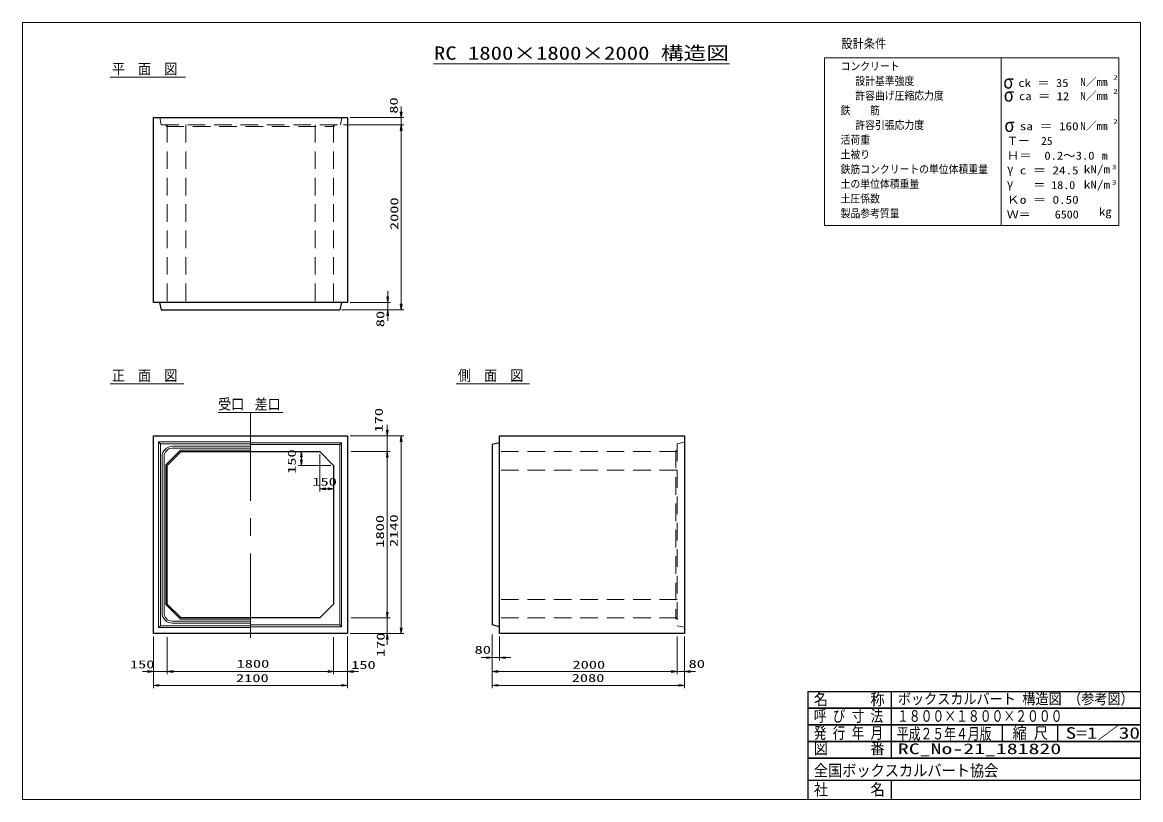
# Model space of a CAD drawing. Units: millimetres on the paper. Extents: x 8 to 412, y 8 to 289.
import ezdxf
from ezdxf.enums import TextEntityAlignment as Align

# ---------------------------------------------------------------- set-up
doc = ezdxf.new("R2010")
doc.units = ezdxf.units.MM
doc.linetypes.add('USER1', pattern=[9.525, 6.35, -3.175])
doc.linetypes.add('USER2', pattern=[50.8, 31.75, -6.35, 6.35, -6.35])
for name, color, linetype, lineweight in [('0_4', 3, 'Continuous', 25), ('BOX', 40, 'Continuous', 13), ('SUNPO', 1, 'Continuous', 13), ('TEXT', 2, 'Continuous', 13)]:
    doc.layers.add(name, color=color, linetype=linetype, lineweight=lineweight)
doc.styles.add('ＭＳ ゴシック', font='')
doc.styles.get('ＭＳ ゴシック').set_extended_font_data('MS Gothic')

msp = doc.modelspace()

# ---------------------------------------------------------------- hatches: boundary and pattern name
at = {"layer": 'SUNPO'}
for points in [[(144.612, 256.329), (145.279, 256.329), (144.945, 254.329)], [(144.612, 249.662), (145.279, 249.662), (144.945, 251.662)], [(144.612, 249.662), (145.279, 249.662), (144.945, 251.662)], [(139.769, 189.662), (140.436, 189.662), (140.103, 187.662)], [(144.612, 186.996), (145.279, 186.996), (144.945, 184.996)], [(139.769, 182.996), (140.436, 182.996), (140.103, 184.996)], [(139.612, 141.542), (140.279, 141.542), (139.945, 139.542)], [(144.612, 137.542), (145.279, 137.542), (144.945, 139.542)], [(108.634, 131.875), (109.3, 131.875), (108.967, 133.875)], [(139.612, 131.875), (140.279, 131.875), (139.945, 133.875)], [(139.612, 131.875), (140.279, 131.875), (139.945, 133.875)], [(108.634, 130.875), (109.3, 130.875), (108.967, 128.875)], [(117.612, 120.776), (117.612, 120.109), (115.612, 120.443)], [(118.612, 120.776), (118.612, 120.109), (120.612, 120.443)], [(139.612, 75.875), (140.279, 75.875), (139.945, 73.875)], [(139.612, 75.875), (140.279, 75.875), (139.945, 73.875)], [(144.612, 70.208), (145.279, 70.208), (144.945, 68.208)], [(139.612, 66.208), (140.279, 66.208), (139.945, 68.208)], [(175.812, 59.875), (175.812, 59.208), (177.812, 59.542)], [(182.479, 59.875), (182.479, 59.208), (180.479, 59.542)], [(53.612, 54.875), (53.612, 54.208), (55.612, 54.542)], [(62.612, 54.875), (62.612, 54.208), (60.612, 54.542)], [(62.612, 54.875), (62.612, 54.208), (60.612, 54.542)], [(118.612, 54.875), (118.612, 54.208), (120.612, 54.542)], [(118.612, 54.875), (118.612, 54.208), (120.612, 54.542)], [(127.612, 54.875), (127.612, 54.208), (125.612, 54.542)], [(179.812, 54.875), (179.812, 54.208), (177.812, 54.542)], [(242.479, 54.875), (242.479, 54.208), (244.479, 54.542)], [(242.479, 54.875), (242.479, 54.208), (244.479, 54.542)], [(249.145, 54.875), (249.145, 54.208), (247.145, 54.542)], [(57.612, 49.875), (57.612, 49.208), (55.612, 49.542)], [(123.612, 49.875), (123.612, 49.208), (125.612, 49.542)], [(179.812, 49.875), (179.812, 49.208), (177.812, 49.542)], [(245.145, 49.875), (245.145, 49.208), (247.145, 49.542)]]:
    msp.add_hatch(color=256, dxfattribs=at).paths.add_polyline_path(points)

# ---------------------------------------------------------------- linework, layer by layer
at = {"layer": '0_4', "color": 6, "lineweight": 13}
for p, q in [((411.667, 288.667), (8.333, 288.667)), ((8.333, 288.667), (8.333, 8.333)), ((411.667, 8.333), (411.667, 288.667)), ((297.686, 275.922), (361.347, 275.922)), ((297.686, 215.439), (297.686, 275.922)), ((361.347, 215.439), (361.347, 275.922)), ((361.347, 275.922), (361.347, 215.439)), ((361.347, 275.922), (403.787, 275.922)), ((403.787, 275.922), (403.787, 215.439)), ((361.347, 215.439), (297.686, 215.439)), ((403.787, 215.439), (361.347, 215.439)), ((8.333, 8.333), (411.667, 8.333))]:
    msp.add_line(p, q, dxfattribs=at)
at = {"layer": '0_4'}
for p, q in [((291.667, 47.333), (411.667, 47.333)), ((291.667, 47.333), (291.667, 8.333)), ((321.667, 47.333), (321.667, 23.333)), ((291.667, 41.333), (411.667, 41.333)), ((411.667, 41.333), (291.667, 41.333)), ((291.667, 35.333), (411.667, 35.333)), ((411.667, 35.333), (291.667, 35.333)), ((361.667, 35.333), (361.667, 29.333)), ((381.667, 35.333), (381.667, 29.333)), ((291.667, 29.333), (411.667, 29.333)), ((411.667, 29.333), (291.667, 29.333)), ((291.667, 23.333), (411.667, 23.333)), ((411.667, 23.333), (291.667, 23.333)), ((291.667, 15.333), (411.667, 15.333)), ((321.667, 15.333), (321.667, 8.333))]:
    msp.add_line(p, q, dxfattribs=at)
at = {"layer": 'BOX', "color": 6, "lineweight": 25}
for p, q in [((55.612, 187.662), (55.612, 254.329)), ((55.612, 254.329), (125.612, 254.329)), ((125.612, 254.329), (125.612, 187.662)), ((125.612, 187.662), (55.612, 187.662)), ((57.779, 187.662), (58.445, 184.996)), ((123.445, 187.662), (122.779, 184.996)), ((58.445, 184.996), (122.779, 184.996)), ((55.612, 68.208), (55.612, 139.542)), ((55.612, 139.542), (125.612, 139.542)), ((125.612, 139.542), (125.612, 68.208)), ((180.479, 68.192), (180.479, 139.542)), ((180.479, 139.542), (247.145, 139.542)), ((247.145, 139.542), (247.145, 68.192)), ((60.612, 128.875), (65.612, 133.875)), ((65.612, 133.875), (115.612, 133.875)), ((115.612, 133.875), (120.612, 128.875)), ((180.479, 137.042), (177.812, 136.375)), ((177.812, 136.375), (177.812, 71.375)), ((60.612, 78.875), (60.612, 128.875)), ((120.612, 128.875), (120.612, 121.682)), ((120.612, 121.682), (120.612, 78.875)), ((65.612, 73.875), (60.612, 78.875)), ((120.612, 78.875), (115.612, 73.875)), ((115.612, 73.875), (65.612, 73.875)), ((180.479, 70.708), (177.812, 71.375)), ((125.612, 68.208), (55.612, 68.208)), ((247.145, 68.192), (180.479, 68.192))]:
    msp.add_line(p, q, dxfattribs=at)
at = {"layer": 'BOX', "color": 2, "linetype": 'USER1'}
for p, q in [((57.945, 254.329), (58.445, 251.662)), ((123.612, 254.329), (123.112, 251.662)), ((58.445, 251.662), (123.112, 251.662)), ((60.09, 251.662), (60.266, 251.162)), ((60.266, 251.162), (120.846, 251.162)), ((60.612, 251.662), (60.612, 184.996)), ((67.279, 251.662), (67.279, 184.996)), ((113.945, 251.662), (113.945, 184.996)), ((120.612, 251.662), (120.612, 184.996)), ((120.846, 251.162), (121.061, 251.662)), ((247.145, 137.208), (244.479, 136.708)), ((244.479, 133.875), (177.812, 133.875)), ((244.479, 134.393), (243.979, 134.194)), ((243.979, 134.194), (243.979, 73.648)), ((244.479, 136.708), (244.479, 71.042)), ((244.479, 127.208), (177.812, 127.208)), ((244.479, 80.542), (177.812, 80.542)), ((244.479, 73.875), (177.812, 73.875)), ((243.979, 73.648), (244.479, 73.472)), ((247.145, 70.542), (244.479, 71.042))]:
    msp.add_line(p, q, dxfattribs=at)
at = {"layer": 'BOX', "color": 2}
msp.add_line((78.945, 147.91), (102.279, 147.91), dxfattribs=at)
at = {"layer": 'BOX', "color": 2, "linetype": 'USER2'}
msp.add_line((90.612, 147.91), (90.612, 66.734), dxfattribs=at)
at = {"layer": 'BOX'}
for p, q in [((57.445, 137.375), (58.112, 136.708)), ((57.445, 70.375), (57.445, 137.375)), ((57.445, 137.375), (90.612, 137.375)), ((90.612, 136.708), (58.112, 136.708)), ((58.112, 136.708), (58.112, 71.042)), ((65.405, 134.375), (60.112, 129.082)), ((90.612, 135.042), (62.345, 135.042)), ((62.479, 135.775), (90.612, 135.775)), ((90.612, 134.375), (65.405, 134.375)), ((90.612, 137.042), (123.445, 137.042)), ((122.779, 136.375), (90.612, 136.375)), ((122.779, 136.375), (123.445, 137.042)), ((122.779, 71.375), (122.779, 136.375)), ((123.445, 137.042), (123.445, 70.708)), ((58.712, 75.742), (58.712, 132.008)), ((59.445, 132.142), (59.445, 75.608)), ((60.112, 129.082), (60.112, 78.668)), ((60.112, 78.668), (65.405, 73.375)), ((62.345, 72.708), (90.612, 72.708)), ((65.405, 73.375), (90.612, 73.375)), ((58.112, 71.042), (57.445, 70.375)), ((90.612, 70.375), (57.445, 70.375)), ((58.112, 71.042), (90.612, 71.042)), ((90.612, 71.975), (62.479, 71.975)), ((90.612, 71.375), (122.779, 71.375)), ((123.445, 70.708), (90.612, 70.708)), ((122.779, 71.375), (123.445, 70.708))]:
    msp.add_line(p, q, dxfattribs=at)
for centre, radius, start, end in [((62.479, 132.008), 3.767, 90, 180), ((62.345, 132.142), 2.9, 90, 180), ((62.479, 75.742), 3.767, 180, 270), ((62.345, 75.608), 2.9, 180, 270)]:
    msp.add_arc(centre, radius, start, end, dxfattribs=at)
at = {"layer": 'SUNPO'}
for p, q in [((144.945, 256.329), (144.945, 258.329)), ((126.612, 254.329), (145.945, 254.329)), ((144.945, 251.662), (144.945, 254.329)), ((124.112, 251.662), (145.945, 251.662)), ((124.112, 251.662), (145.945, 251.662)), ((144.945, 249.662), (144.945, 186.996)), ((144.945, 249.662), (144.945, 247.662)), ((140.103, 189.662), (140.103, 191.662)), ((126.612, 187.662), (141.103, 187.662)), ((140.103, 187.662), (140.103, 184.996)), ((123.445, 184.996), (145.945, 184.996)), ((123.445, 184.996), (141.103, 184.996)), ((140.103, 182.996), (140.103, 180.996)), ((139.945, 141.542), (139.945, 143.542)), ((126.612, 139.542), (145.945, 139.542)), ((126.612, 139.542), (140.945, 139.542)), ((139.945, 133.875), (139.945, 139.542)), ((144.945, 137.542), (144.945, 70.208)), ((114.612, 133.875), (107.967, 133.875)), ((126.945, 133.875), (140.945, 133.875)), ((126.945, 133.875), (140.945, 133.875)), ((108.967, 130.875), (108.967, 131.875)), ((115.612, 132.875), (115.612, 119.443)), ((139.945, 131.875), (139.945, 129.875)), ((139.945, 75.875), (139.945, 131.875)), ((119.612, 128.875), (107.967, 128.875)), ((120.612, 127.875), (120.612, 119.443)), ((118.612, 120.443), (117.612, 120.443)), ((139.945, 75.875), (139.945, 77.875)), ((126.945, 73.875), (140.945, 73.875)), ((126.945, 73.875), (140.945, 73.875)), ((139.945, 68.208), (139.945, 73.875)), ((55.612, 67.208), (55.612, 48.542)), ((55.612, 67.208), (55.612, 53.542)), ((60.612, 66.875), (60.612, 53.542)), ((60.612, 66.875), (60.612, 53.542)), ((120.612, 66.875), (120.612, 53.542)), ((120.612, 66.875), (120.612, 53.542)), ((125.612, 67.208), (125.612, 48.542)), ((125.612, 67.208), (125.612, 53.542)), ((126.612, 68.208), (145.945, 68.208)), ((126.612, 68.208), (140.945, 68.208)), ((139.945, 66.208), (139.945, 64.208)), ((177.812, 67.859), (177.812, 53.542)), ((177.812, 67.859), (177.812, 48.542)), ((177.812, 67.859), (177.812, 58.542)), ((180.479, 67.192), (180.479, 58.542)), ((244.479, 67.192), (244.479, 53.542)), ((244.479, 67.192), (244.479, 53.542)), ((247.145, 67.192), (247.145, 48.542)), ((247.145, 67.192), (247.145, 53.542)), ((175.812, 59.542), (173.812, 59.542)), ((177.812, 59.542), (180.479, 59.542)), ((182.479, 59.542), (184.479, 59.542)), ((53.612, 54.542), (51.612, 54.542)), ((55.612, 54.542), (60.612, 54.542)), ((62.612, 54.542), (118.612, 54.542)), ((62.612, 54.542), (64.612, 54.542)), ((118.612, 54.542), (116.612, 54.542)), ((120.612, 54.542), (125.612, 54.542)), ((127.612, 54.542), (129.612, 54.542)), ((179.812, 54.542), (242.479, 54.542)), ((242.479, 54.542), (240.479, 54.542)), ((244.479, 54.542), (247.145, 54.542)), ((249.145, 54.542), (251.145, 54.542)), ((123.612, 49.542), (57.612, 49.542)), ((179.812, 49.542), (245.145, 49.542))]:
    msp.add_line(p, q, dxfattribs=at)
for points in [[(144.612, 256.329), (145.279, 256.329), (144.945, 254.329)], [(144.612, 249.662), (145.279, 249.662), (144.945, 251.662)], [(144.612, 249.662), (145.279, 249.662), (144.945, 251.662)], [(139.769, 189.662), (140.436, 189.662), (140.103, 187.662)], [(144.612, 186.996), (145.279, 186.996), (144.945, 184.996)], [(139.769, 182.996), (140.436, 182.996), (140.103, 184.996)], [(139.612, 141.542), (140.279, 141.542), (139.945, 139.542)], [(144.612, 137.542), (145.279, 137.542), (144.945, 139.542)], [(108.634, 131.875), (109.3, 131.875), (108.967, 133.875)], [(139.612, 131.875), (140.279, 131.875), (139.945, 133.875)], [(139.612, 131.875), (140.279, 131.875), (139.945, 133.875)], [(108.634, 130.875), (109.3, 130.875), (108.967, 128.875)], [(117.612, 120.776), (117.612, 120.109), (115.612, 120.443)], [(118.612, 120.776), (118.612, 120.109), (120.612, 120.443)], [(139.612, 75.875), (140.279, 75.875), (139.945, 73.875)], [(139.612, 75.875), (140.279, 75.875), (139.945, 73.875)], [(144.612, 70.208), (145.279, 70.208), (144.945, 68.208)], [(139.612, 66.208), (140.279, 66.208), (139.945, 68.208)], [(175.812, 59.875), (175.812, 59.208), (177.812, 59.542)], [(182.479, 59.875), (182.479, 59.208), (180.479, 59.542)], [(53.612, 54.875), (53.612, 54.208), (55.612, 54.542)], [(62.612, 54.875), (62.612, 54.208), (60.612, 54.542)], [(62.612, 54.875), (62.612, 54.208), (60.612, 54.542)], [(118.612, 54.875), (118.612, 54.208), (120.612, 54.542)], [(118.612, 54.875), (118.612, 54.208), (120.612, 54.542)], [(127.612, 54.875), (127.612, 54.208), (125.612, 54.542)], [(179.812, 54.875), (179.812, 54.208), (177.812, 54.542)], [(242.479, 54.875), (242.479, 54.208), (244.479, 54.542)], [(242.479, 54.875), (242.479, 54.208), (244.479, 54.542)], [(249.145, 54.875), (249.145, 54.208), (247.145, 54.542)], [(57.612, 49.875), (57.612, 49.208), (55.612, 49.542)], [(123.612, 49.875), (123.612, 49.208), (125.612, 49.542)], [(179.812, 49.875), (179.812, 49.208), (177.812, 49.542)], [(245.145, 49.875), (245.145, 49.208), (247.145, 49.542)]]:
    msp.add_lwpolyline(points, close=True, dxfattribs=at)
at = {"layer": 'TEXT', "color": 3}
for p, q in [((156.667, 273.667), (263.333, 273.667)), ((39.973, 268.913), (67.205, 268.913)), ((39.973, 158.355), (66.59, 158.355)), ((164.791, 158.355), (191.253, 158.355))]:
    msp.add_line(p, q, dxfattribs=at)

# ---------------------------------------------------------------- texts
at = {"layer": 'SUNPO', "color": 2, "style": 'ＭＳ ゴシック', "width": 1.5}
for s, p in [('80', (144.585, 255.727)), ('2000', (144.787, 213.762)), ('80', (139.744, 178.722)), ('170', (139.207, 140.746)), ('150', (107.798, 125.822)), ('1800', (139.623, 99.232)), ('2140', (144.61, 99.44)), ('170', (139.859, 59.766))]:
    msp.add_text(s, height=2.886, rotation=90, dxfattribs=at).set_placement(p, align=Align.BOTTOM_LEFT)
for s, p in [('150', (112.913, 120.693)), ('80', (171.442, 60.066)), ('150', (47.131, 54.823)), ('1800', (85.602, 55.03)), ('150', (126.931, 54.615)), ('2000', (206.753, 54.698)), ('80', (248.627, 54.98)), ('2100', (85.395, 49.838)), ('2080', (206.47, 49.894))]:
    msp.add_text(s, height=2.886, dxfattribs=at).set_placement(p, align=Align.BOTTOM_LEFT)
at = {"layer": 'TEXT', "style": 'ＭＳ ゴシック'}
for s, height, width, p in [('設計条件', 3.299, 0.9, (303.718, 278.381)), ('コンクリート', 2.886, 0.9, (303.455, 270.526)), ('平\u3000面\u3000図', 3.848, 0.9, (40.598, 268.798)), ('設計基準強度', 2.886, 0.9, (308.761, 265.221)), ('σ', 4.948, 0.9, (362.124, 263.285)), ('  ck ＝ 35', 2.886, 1.15, (363.051, 264.507)), ('2', 1.649, 1.5, (401.745, 267.504)), ('許容曲げ圧縮応力度', 2.886, 0.9, (308.761, 259.916)), ('σ', 4.948, 0.9, (362.277, 258.615)), ('  ca ＝ 12', 2.886, 1.15, (363.297, 259.737)), ('2', 1.649, 1.5, (401.745, 262.485)), ('鉄\u3000\u3000筋', 2.886, 0.9, (303.455, 254.611)), ('許容引張応力度', 2.886, 0.9, (308.761, 249.306)), ('σ', 4.948, 0.9, (362.507, 247.667)), ('  sa ＝ 160', 2.886, 1.2, (363.373, 248.897)), ('2', 1.649, 1.5, (401.745, 251.589)), ('活荷重', 2.886, 0.9, (303.455, 244.001)), ('Ｔー\u300025', 2.886, 1.05, (363.373, 243.592)), ('土被り', 2.886, 0.9, (303.455, 238.696)), ('Ｈ＝\u30000.2～3.0', 2.886, 1.15, (363.373, 238.287)), ('鉄筋コンクリートの単位体積重量', 2.886, 0.9, (303.455, 233.391)), ('γ', 3.299, 0.9, (363.508, 233.183)), ('  c ＝ 24.5', 2.886, 1.2, (363.373, 232.982)), ('kN/m', 2.886, 1.2, (391.181, 233.362)), ('3', 1.649, 1.5, (401.281, 235.19)), ('土の単位体積重量', 2.886, 0.9, (303.455, 228.086)), ('γ', 3.299, 0.9, (363.443, 227.87)), ('    ＝ 18.0', 2.886, 1.1, (364.3, 227.677)), ('kN/m', 2.886, 1.2, (391.181, 227.812)), ('3', 1.649, 1.5, (401.281, 229.64)), ('土圧係数', 2.886, 0.9, (303.455, 222.781)), ('Ｋo ＝ 0.50', 2.886, 1.2, (363.373, 222.372)), ('   kg', 2.886, 1.15, (389.899, 218.067)), ('製品参考質量', 2.886, 0.9, (303.455, 217.475)), ('Ｗ＝\u3000\u30006500', 2.886, 1.1, (363.373, 217.067)), ('正\u3000面\u3000図', 3.848, 0.9, (40.598, 158.239)), ('側\u3000面\u3000図', 3.848, 0.9, (165.416, 158.239)), ('受口', 3.848, 0.9, (78.905, 147.894)), ('差口', 3.848, 0.9, (92.08, 147.845)), ('名      称', 4.169, 0.9, (293.792, 41.156)), ('ボックスカルバート 構造図 （参考図）', 3.848, 0.9, (324.125, 41.593)), ('呼 び 寸 法', 4.169, 0.8, (293.792, 35.156)), ('１８００×１８００×２０００', 4.169, 0.75, (323.792, 35.156)), ('発 行 年 月', 4.169, 0.8, (293.792, 29.06)), ('平成２５年４月版', 4.169, 0.75, (323.739, 28.78)), ('縮 尺', 4.169, 0.9, (365.492, 29.034)), ('S=1／30', 4.169, 1.35, (384.617, 29.034)), ('図      番', 4.169, 0.9, (293.792, 23.505)), ('RC_No-21_181820', 3.848, 1.5, (324.125, 23.593)), ('全国ボックスカルバート協会', 4.169, 0.9, (293.792, 15.51)), ('社\u3000\u3000\u3000名', 4.169, 0.9, (293.792, 8.656))]:
    msp.add_text(s, height=height, dxfattribs=dict(at, width=width)).set_placement(p, align=Align.BOTTOM_LEFT)
at = {"layer": 'TEXT', "style": 'ＭＳ ゴシック', "width": 1.25}
msp.add_text('RC 1800×1800×2000 構造図', height=4.811, dxfattribs=at).set_placement((210, 273.741), align=Align.BOTTOM_CENTER)
at = {"layer": 'TEXT', "style": 'ＭＳ ゴシック'}
for s, p in [('N／mm', (389.899, 264.878)), ('N／mm', (389.899, 259.86)), ('N／mm', (389.899, 248.963)), ('    m', (389.899, 238.287))]:
    msp.add_text(s, height=2.886, dxfattribs=at).set_placement(p, align=Align.BOTTOM_LEFT)

doc.saveas('drawing.dxf')
